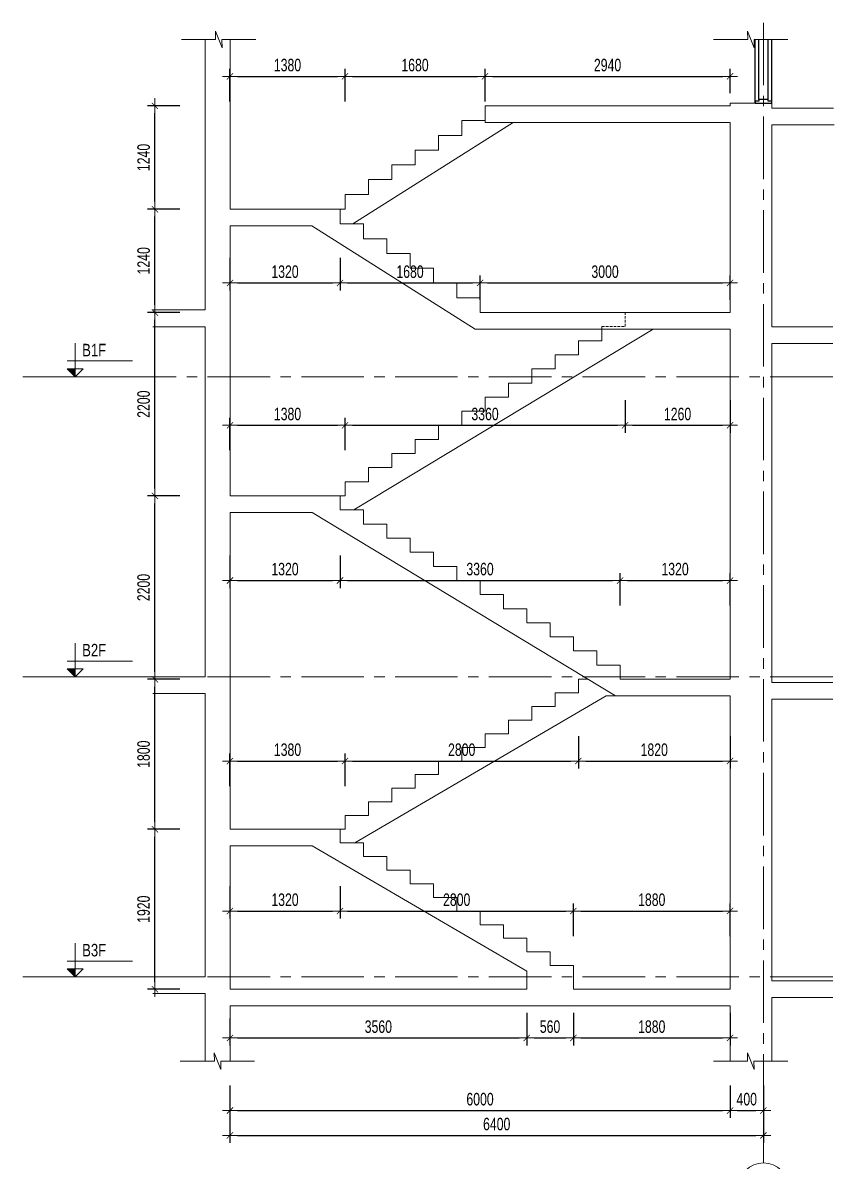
# Model space of a CAD drawing. Header units: millimetres. Extents: x -179076 to 254975, y -18667 to 296191.
# Drawn here: x 26653 to 36389, y 61098 to 74758 of the extents above; entities that cross this region are included whole.
import ezdxf
from ezdxf.enums import TextEntityAlignment as Align

# ---------------------------------------------------------------- set-up
doc = ezdxf.new("R2010")
doc.units = ezdxf.units.MM
doc.linetypes.add('CENTER2', pattern=[1.125, 0.75, -0.125, 0.125, -0.125])
doc.linetypes.add('HIDDEN2', pattern=[4.7625, 3.175, -1.5875])
doc.layers.get('0').update_dxf_attribs({"lineweight": 20})
doc.layers.get('Defpoints').update_dxf_attribs({"color": 151, "lineweight": 9})
doc.layers.add('A-DOOR', color=4, linetype='Continuous')
for name, color, linetype, lineweight in [('NDC_S_ANNO', 7, 'Continuous', 20), ('NDC_S_AXIS', 5, 'CENTER2', 13), ('NDC_S_CONTINUOUS', 3, 'Continuous', 20), ('NDC_S_DIM', 1, 'Continuous', 15), ('NDC_S_HIDDEN', 8, 'HIDDEN2', 13), ('NDC_S_SLAB', 2, 'Continuous', 20), ('NDC_S_SYMBOL', 1, 'Continuous', 15), ('NDC_S_TEXT SYMBOL', 7, 'Continuous', 20), ('NDC_S_VN TEXT', 7, 'Continuous', 20)]:
    doc.layers.add(name, color=color, linetype=linetype, lineweight=lineweight)
doc.styles.add('NDC_ANNO', font='', dxfattribs={"width": 0.8})
doc.styles.add('NDC_DIM', font='', dxfattribs={"width": 0.75})
doc.styles.get('NDC_ANNO').set_extended_font_data('Dotum')
doc.styles.get('NDC_DIM').set_extended_font_data('Dotum')
doc.dimstyles.new('NDC_dim_60', dxfattribs={"dimscale": 60, "dimtxt": 2.5, "dimasz": 1.5, "dimexe": 1.5, "dimexo": 2.5, "dimgap": 1, "dimtad": 1, "dimdec": 0, "dimzin": 0, "dimdsep": 46, "dimtxsty": 'NDC_DIM', "dimblk": 'DIMMARK', "dimcen": 0.09, "dimdle": 1.2, "dimclrd": 1, "dimclre": 1, "dimclrt": 3, "dimadec": 0, "dimazin": 0, "dimtfac": 1, "dimtdec": 0, "dimtix": 1, "dimtofl": 0, "dimtmove": 0, "dimatfit": 3, "dimfxl": 5, "dimfxlon": 1, "dimtolj": 1, "dimtzin": 0, "dimarcsym": 0})

# ---------------------------------------------------------------- blocks, each defined once
blk = doc.blocks.new('DIMMARK')
at = {"layer": 'NDC_S_DIM', "color": 1}
blk.add_line((-1.5, 0), (1, 0), dxfattribs=at)
at = {"layer": 'NDC_S_DIM', "color": 2, "const_width": 0.1}
blk.add_lwpolyline([(-0.42, -0.42), (0.42, 0.42)], dxfattribs=at)
blk = doc.blocks.new('*D1665')
at = {"layer": 'Defpoints', "color": 0, "transparency": 16777216}
for p in [(29139, 62962), (35139, 62962), (35139, 61707)]:
    blk.add_point(p, dxfattribs=at)
at = {"layer": 'NDC_S_DIM', "color": 1, "lineweight": -2, "transparency": 16777216}
for p, q in [((29139, 62007), (29139, 61617)), ((35139, 62007), (35139, 61617)), ((29229, 61707), (35049, 61707))]:
    blk.add_line(p, q, dxfattribs=at)
at = {"layer": 'NDC_S_DIM', "color": 1, "lineweight": -2, "transparency": 16777216, "xscale": 90, "yscale": 90, "zscale": 90, "rotation": 180}
blk.add_blockref('DIMMARK', (29139, 61707), dxfattribs=at)
at = {"layer": 'NDC_S_DIM', "color": 1, "lineweight": -2, "transparency": 16777216, "xscale": 90, "yscale": 90, "zscale": 90}
blk.add_blockref('DIMMARK', (35139, 61707), dxfattribs=at)
at = {"layer": 'NDC_S_DIM', "color": 3, "transparency": 16777216, "insert": (32139, 61842), "char_height": 150, "attachment_point": 5, "style": 'NDC_DIM'}
blk.add_mtext('\\A1;6000', dxfattribs=at)
blk = doc.blocks.new('*D1666')
at = {"layer": 'Defpoints', "color": 0, "transparency": 16777216}
for p in [(35539, 63312), (35139, 62962), (35539, 61707)]:
    blk.add_point(p, dxfattribs=at)
at = {"layer": 'NDC_S_DIM', "color": 1, "lineweight": -2, "transparency": 16777216}
for p, q in [((35139, 62007), (35139, 61617)), ((35539, 62007), (35539, 61617)), ((35229, 61707), (35449, 61707))]:
    blk.add_line(p, q, dxfattribs=at)
at = {"layer": 'NDC_S_DIM', "color": 1, "lineweight": -2, "transparency": 16777216, "xscale": 90, "yscale": 90, "zscale": 90, "rotation": 180}
blk.add_blockref('DIMMARK', (35139, 61707), dxfattribs=at)
at = {"layer": 'NDC_S_DIM', "color": 1, "lineweight": -2, "transparency": 16777216, "xscale": 90, "yscale": 90, "zscale": 90}
blk.add_blockref('DIMMARK', (35539, 61707), dxfattribs=at)
at = {"layer": 'NDC_S_DIM', "color": 3, "transparency": 16777216, "insert": (35339, 61842), "char_height": 150, "attachment_point": 5, "style": 'NDC_DIM'}
blk.add_mtext('\\A1;400', dxfattribs=at)
blk = doc.blocks.new('*D1667')
at = {"layer": 'Defpoints', "color": 0, "transparency": 16777216}
for p in [(35539, 63312), (29139, 62962), (35539, 61408)]:
    blk.add_point(p, dxfattribs=at)
at = {"layer": 'NDC_S_DIM', "color": 1, "lineweight": -2, "transparency": 16777216}
for p, q in [((29139, 61708), (29139, 61318)), ((35539, 61708), (35539, 61318)), ((29229, 61408), (35449, 61408))]:
    blk.add_line(p, q, dxfattribs=at)
at = {"layer": 'NDC_S_DIM', "color": 1, "lineweight": -2, "transparency": 16777216, "xscale": 90, "yscale": 90, "zscale": 90, "rotation": 180}
blk.add_blockref('DIMMARK', (29139, 61408), dxfattribs=at)
at = {"layer": 'NDC_S_DIM', "color": 1, "lineweight": -2, "transparency": 16777216, "xscale": 90, "yscale": 90, "zscale": 90}
blk.add_blockref('DIMMARK', (35539, 61408), dxfattribs=at)
at = {"layer": 'NDC_S_DIM', "color": 3, "transparency": 16777216, "insert": (32339, 61543), "char_height": 150, "attachment_point": 5, "style": 'NDC_DIM'}
blk.add_mtext('\\A1;6400', dxfattribs=at)
blk = doc.blocks.new('*U187')
at = {"layer": 'NDC_S_SYMBOL'}
blk.add_line((0, 5), (0, 9), dxfattribs=at)
blk.add_circle((0, 0), 5, dxfattribs=at)
at = {"layer": 'NDC_S_TEXT SYMBOL', "color": 7, "style": 'NDC_ANNO', "width": 0.8}
blk.add_attdef('GRID', text='', height=4, dxfattribs=at).set_placement((0, 0), align=Align.MIDDLE)
blk = doc.blocks.new('*D1668')
at = {"layer": 'Defpoints', "color": 0, "transparency": 16777216}
for p in [(30459, 65082), (29139, 64882), (30459, 64100)]:
    blk.add_point(p, dxfattribs=at)
at = {"layer": 'NDC_S_DIM', "color": 1, "lineweight": -2, "transparency": 16777216}
for p, q in [((29139, 64400), (29139, 64010)), ((30459, 64400), (30459, 64010)), ((29229, 64100), (30369, 64100))]:
    blk.add_line(p, q, dxfattribs=at)
at = {"layer": 'NDC_S_DIM', "color": 1, "lineweight": -2, "transparency": 16777216, "xscale": 90, "yscale": 90, "zscale": 90, "rotation": 180}
blk.add_blockref('DIMMARK', (29139, 64100), dxfattribs=at)
at = {"layer": 'NDC_S_DIM', "color": 1, "lineweight": -2, "transparency": 16777216, "xscale": 90, "yscale": 90, "zscale": 90}
blk.add_blockref('DIMMARK', (30459, 64100), dxfattribs=at)
at = {"layer": 'NDC_S_DIM', "color": 3, "transparency": 16777216, "insert": (29799, 64235), "char_height": 150, "attachment_point": 5, "style": 'NDC_DIM'}
blk.add_mtext('\\A1;1320', dxfattribs=at)
blk = doc.blocks.new('*D1669')
at = {"layer": 'Defpoints', "color": 0, "transparency": 16777216}
for p in [(30459, 65082), (33259, 64100), (33259, 63162)]:
    blk.add_point(p, dxfattribs=at)
at = {"layer": 'NDC_S_DIM', "color": 1, "lineweight": -2, "transparency": 16777216}
for p, q in [((30459, 64400), (30459, 64010)), ((30549, 64100), (33169, 64100)), ((33259, 63800), (33259, 64190))]:
    blk.add_line(p, q, dxfattribs=at)
at = {"layer": 'NDC_S_DIM', "color": 1, "lineweight": -2, "transparency": 16777216, "xscale": 90, "yscale": 90, "zscale": 90, "rotation": 180}
blk.add_blockref('DIMMARK', (30459, 64100), dxfattribs=at)
at = {"layer": 'NDC_S_DIM', "color": 1, "lineweight": -2, "transparency": 16777216, "xscale": 90, "yscale": 90, "zscale": 90}
blk.add_blockref('DIMMARK', (33259, 64100), dxfattribs=at)
at = {"layer": 'NDC_S_DIM', "color": 3, "transparency": 16777216, "insert": (31859, 64235), "char_height": 150, "attachment_point": 5, "style": 'NDC_DIM'}
blk.add_mtext('\\A1;2800', dxfattribs=at)
blk = doc.blocks.new('*D1670')
at = {"layer": 'Defpoints', "color": 0, "transparency": 16777216}
for p in [(35139, 64100), (33259, 63162), (35139, 63162)]:
    blk.add_point(p, dxfattribs=at)
at = {"layer": 'NDC_S_DIM', "color": 1, "lineweight": -2, "transparency": 16777216}
for p, q in [((33259, 63800), (33259, 64190)), ((33349, 64100), (35049, 64100)), ((35139, 63800), (35139, 64190))]:
    blk.add_line(p, q, dxfattribs=at)
at = {"layer": 'NDC_S_DIM', "color": 1, "lineweight": -2, "transparency": 16777216, "xscale": 90, "yscale": 90, "zscale": 90, "rotation": 180}
blk.add_blockref('DIMMARK', (33259, 64100), dxfattribs=at)
at = {"layer": 'NDC_S_DIM', "color": 1, "lineweight": -2, "transparency": 16777216, "xscale": 90, "yscale": 90, "zscale": 90}
blk.add_blockref('DIMMARK', (35139, 64100), dxfattribs=at)
at = {"layer": 'NDC_S_DIM', "color": 3, "transparency": 16777216, "insert": (34199, 64235), "char_height": 150, "attachment_point": 5, "style": 'NDC_DIM'}
blk.add_mtext('\\A1;1880', dxfattribs=at)
blk = doc.blocks.new('*D1671')
at = {"layer": 'Defpoints', "color": 0, "transparency": 16777216}
for p in [(32699, 63162), (29139, 62962), (32699, 62577)]:
    blk.add_point(p, dxfattribs=at)
at = {"layer": 'NDC_S_DIM', "color": 1, "lineweight": -2, "transparency": 16777216}
for p, q in [((32699, 62877), (32699, 62487)), ((29139, 62812), (29139, 62487)), ((29229, 62577), (32609, 62577))]:
    blk.add_line(p, q, dxfattribs=at)
at = {"layer": 'NDC_S_DIM', "color": 1, "lineweight": -2, "transparency": 16777216, "xscale": 90, "yscale": 90, "zscale": 90, "rotation": 180}
blk.add_blockref('DIMMARK', (29139, 62577), dxfattribs=at)
at = {"layer": 'NDC_S_DIM', "color": 1, "lineweight": -2, "transparency": 16777216, "xscale": 90, "yscale": 90, "zscale": 90}
blk.add_blockref('DIMMARK', (32699, 62577), dxfattribs=at)
at = {"layer": 'NDC_S_DIM', "color": 3, "transparency": 16777216, "insert": (30919, 62712), "char_height": 150, "attachment_point": 5, "style": 'NDC_DIM'}
blk.add_mtext('\\A1;3560', dxfattribs=at)
blk = doc.blocks.new('*D1672')
at = {"layer": 'Defpoints', "color": 0, "transparency": 16777216}
for p in [(32699, 63162), (33259, 63162), (33259, 62577)]:
    blk.add_point(p, dxfattribs=at)
at = {"layer": 'NDC_S_DIM', "color": 1, "lineweight": -2, "transparency": 16777216}
for p, q in [((32699, 62877), (32699, 62487)), ((33259, 62877), (33259, 62487)), ((32789, 62577), (33169, 62577))]:
    blk.add_line(p, q, dxfattribs=at)
at = {"layer": 'NDC_S_DIM', "color": 1, "lineweight": -2, "transparency": 16777216, "xscale": 90, "yscale": 90, "zscale": 90, "rotation": 180}
blk.add_blockref('DIMMARK', (32699, 62577), dxfattribs=at)
at = {"layer": 'NDC_S_DIM', "color": 1, "lineweight": -2, "transparency": 16777216, "xscale": 90, "yscale": 90, "zscale": 90}
blk.add_blockref('DIMMARK', (33259, 62577), dxfattribs=at)
at = {"layer": 'NDC_S_DIM', "color": 3, "transparency": 16777216, "insert": (32979, 62712), "char_height": 150, "attachment_point": 5, "style": 'NDC_DIM'}
blk.add_mtext('\\A1;560', dxfattribs=at)
blk = doc.blocks.new('*D1673')
at = {"layer": 'Defpoints', "color": 0, "transparency": 16777216}
for p in [(33259, 63162), (35139, 63162), (35139, 62577)]:
    blk.add_point(p, dxfattribs=at)
at = {"layer": 'NDC_S_DIM', "color": 1, "lineweight": -2, "transparency": 16777216}
for p, q in [((33259, 62877), (33259, 62487)), ((35139, 62877), (35139, 62487)), ((33349, 62577), (35049, 62577))]:
    blk.add_line(p, q, dxfattribs=at)
at = {"layer": 'NDC_S_DIM', "color": 1, "lineweight": -2, "transparency": 16777216, "xscale": 90, "yscale": 90, "zscale": 90, "rotation": 180}
blk.add_blockref('DIMMARK', (33259, 62577), dxfattribs=at)
at = {"layer": 'NDC_S_DIM', "color": 1, "lineweight": -2, "transparency": 16777216, "xscale": 90, "yscale": 90, "zscale": 90}
blk.add_blockref('DIMMARK', (35139, 62577), dxfattribs=at)
at = {"layer": 'NDC_S_DIM', "color": 3, "transparency": 16777216, "insert": (34199, 62712), "char_height": 150, "attachment_point": 5, "style": 'NDC_DIM'}
blk.add_mtext('\\A1;1880', dxfattribs=at)
blk = doc.blocks.new('*D1674')
at = {"layer": 'Defpoints', "color": 0, "transparency": 16777216}
for p in [(30519, 65900), (30519, 65245), (29139, 65082)]:
    blk.add_point(p, dxfattribs=at)
at = {"layer": 'NDC_S_DIM', "color": 1, "lineweight": -2, "transparency": 16777216}
for p, q in [((29139, 65600), (29139, 65990)), ((30519, 65600), (30519, 65990)), ((29229, 65900), (30429, 65900))]:
    blk.add_line(p, q, dxfattribs=at)
at = {"layer": 'NDC_S_DIM', "color": 1, "lineweight": -2, "transparency": 16777216, "xscale": 90, "yscale": 90, "zscale": 90, "rotation": 180}
blk.add_blockref('DIMMARK', (29139, 65900), dxfattribs=at)
at = {"layer": 'NDC_S_DIM', "color": 1, "lineweight": -2, "transparency": 16777216, "xscale": 90, "yscale": 90, "zscale": 90}
blk.add_blockref('DIMMARK', (30519, 65900), dxfattribs=at)
at = {"layer": 'NDC_S_DIM', "color": 3, "transparency": 16777216, "insert": (29829, 66035), "char_height": 150, "attachment_point": 5, "style": 'NDC_DIM'}
blk.add_mtext('\\A1;1380', dxfattribs=at)
blk = doc.blocks.new('*D1675')
at = {"layer": 'Defpoints', "color": 0, "transparency": 16777216}
for p in [(33319, 66882), (33319, 65900), (30519, 65245)]:
    blk.add_point(p, dxfattribs=at)
at = {"layer": 'NDC_S_DIM', "color": 1, "lineweight": -2, "transparency": 16777216}
for p, q in [((33319, 66200), (33319, 65810)), ((30519, 65600), (30519, 65990)), ((30609, 65900), (33229, 65900))]:
    blk.add_line(p, q, dxfattribs=at)
at = {"layer": 'NDC_S_DIM', "color": 1, "lineweight": -2, "transparency": 16777216, "xscale": 90, "yscale": 90, "zscale": 90, "rotation": 180}
blk.add_blockref('DIMMARK', (30519, 65900), dxfattribs=at)
at = {"layer": 'NDC_S_DIM', "color": 1, "lineweight": -2, "transparency": 16777216, "xscale": 90, "yscale": 90, "zscale": 90}
blk.add_blockref('DIMMARK', (33319, 65900), dxfattribs=at)
at = {"layer": 'NDC_S_DIM', "color": 3, "transparency": 16777216, "insert": (31919, 66035), "char_height": 150, "attachment_point": 5, "style": 'NDC_DIM'}
blk.add_mtext('\\A1;2800', dxfattribs=at)
blk = doc.blocks.new('*D1676')
at = {"layer": 'Defpoints', "color": 0, "transparency": 16777216}
for p in [(33319, 66882), (35139, 66682), (35139, 65900)]:
    blk.add_point(p, dxfattribs=at)
at = {"layer": 'NDC_S_DIM', "color": 1, "lineweight": -2, "transparency": 16777216}
for p, q in [((33319, 66200), (33319, 65810)), ((35139, 66200), (35139, 65810)), ((33409, 65900), (35049, 65900))]:
    blk.add_line(p, q, dxfattribs=at)
at = {"layer": 'NDC_S_DIM', "color": 1, "lineweight": -2, "transparency": 16777216, "xscale": 90, "yscale": 90, "zscale": 90, "rotation": 180}
blk.add_blockref('DIMMARK', (33319, 65900), dxfattribs=at)
at = {"layer": 'NDC_S_DIM', "color": 1, "lineweight": -2, "transparency": 16777216, "xscale": 90, "yscale": 90, "zscale": 90}
blk.add_blockref('DIMMARK', (35139, 65900), dxfattribs=at)
at = {"layer": 'NDC_S_DIM', "color": 3, "transparency": 16777216, "insert": (34229, 66035), "char_height": 150, "attachment_point": 5, "style": 'NDC_DIM'}
blk.add_mtext('\\A1;1820', dxfattribs=at)
blk = doc.blocks.new('*D1677')
at = {"layer": 'Defpoints', "color": 0, "transparency": 16777216}
for p in [(30459, 69082), (29139, 68882), (30459, 68066)]:
    blk.add_point(p, dxfattribs=at)
at = {"layer": 'NDC_S_DIM', "color": 1, "lineweight": -2, "transparency": 16777216}
for p, q in [((29139, 68366), (29139, 67976)), ((30459, 68366), (30459, 67976)), ((29229, 68066), (30369, 68066))]:
    blk.add_line(p, q, dxfattribs=at)
at = {"layer": 'NDC_S_DIM', "color": 1, "lineweight": -2, "transparency": 16777216, "xscale": 90, "yscale": 90, "zscale": 90, "rotation": 180}
blk.add_blockref('DIMMARK', (29139, 68066), dxfattribs=at)
at = {"layer": 'NDC_S_DIM', "color": 1, "lineweight": -2, "transparency": 16777216, "xscale": 90, "yscale": 90, "zscale": 90}
blk.add_blockref('DIMMARK', (30459, 68066), dxfattribs=at)
at = {"layer": 'NDC_S_DIM', "color": 3, "transparency": 16777216, "insert": (29799, 68202), "char_height": 150, "attachment_point": 5, "style": 'NDC_DIM'}
blk.add_mtext('\\A1;1320', dxfattribs=at)
blk = doc.blocks.new('*D1678')
at = {"layer": 'Defpoints', "color": 0, "transparency": 16777216}
for p in [(30459, 69082), (33819, 68066), (33819, 66882)]:
    blk.add_point(p, dxfattribs=at)
at = {"layer": 'NDC_S_DIM', "color": 1, "lineweight": -2, "transparency": 16777216}
for p, q in [((30459, 68366), (30459, 67976)), ((30549, 68066), (33729, 68066)), ((33819, 67766), (33819, 68156))]:
    blk.add_line(p, q, dxfattribs=at)
at = {"layer": 'NDC_S_DIM', "color": 1, "lineweight": -2, "transparency": 16777216, "xscale": 90, "yscale": 90, "zscale": 90, "rotation": 180}
blk.add_blockref('DIMMARK', (30459, 68066), dxfattribs=at)
at = {"layer": 'NDC_S_DIM', "color": 1, "lineweight": -2, "transparency": 16777216, "xscale": 90, "yscale": 90, "zscale": 90}
blk.add_blockref('DIMMARK', (33819, 68066), dxfattribs=at)
at = {"layer": 'NDC_S_DIM', "color": 3, "transparency": 16777216, "insert": (32139, 68202), "char_height": 150, "attachment_point": 5, "style": 'NDC_DIM'}
blk.add_mtext('\\A1;3360', dxfattribs=at)
blk = doc.blocks.new('*D1679')
at = {"layer": 'Defpoints', "color": 0, "transparency": 16777216}
for p in [(35139, 68066), (33819, 66882), (35139, 66882)]:
    blk.add_point(p, dxfattribs=at)
at = {"layer": 'NDC_S_DIM', "color": 1, "lineweight": -2, "transparency": 16777216}
for p, q in [((33819, 67766), (33819, 68156)), ((33909, 68066), (35049, 68066)), ((35139, 67766), (35139, 68156))]:
    blk.add_line(p, q, dxfattribs=at)
at = {"layer": 'NDC_S_DIM', "color": 1, "lineweight": -2, "transparency": 16777216, "xscale": 90, "yscale": 90, "zscale": 90, "rotation": 180}
blk.add_blockref('DIMMARK', (33819, 68066), dxfattribs=at)
at = {"layer": 'NDC_S_DIM', "color": 1, "lineweight": -2, "transparency": 16777216, "xscale": 90, "yscale": 90, "zscale": 90}
blk.add_blockref('DIMMARK', (35139, 68066), dxfattribs=at)
at = {"layer": 'NDC_S_DIM', "color": 3, "transparency": 16777216, "insert": (34479, 68202), "char_height": 150, "attachment_point": 5, "style": 'NDC_DIM'}
blk.add_mtext('\\A1;1320', dxfattribs=at)
blk = doc.blocks.new('*D1680')
at = {"layer": 'Defpoints', "color": 0, "transparency": 16777216}
for p in [(30519, 69928), (30519, 69121), (29139, 69082)]:
    blk.add_point(p, dxfattribs=at)
at = {"layer": 'NDC_S_DIM', "color": 1, "lineweight": -2, "transparency": 16777216}
for p, q in [((29139, 69628), (29139, 70018)), ((30519, 69628), (30519, 70018)), ((29229, 69928), (30429, 69928))]:
    blk.add_line(p, q, dxfattribs=at)
at = {"layer": 'NDC_S_DIM', "color": 1, "lineweight": -2, "transparency": 16777216, "xscale": 90, "yscale": 90, "zscale": 90, "rotation": 180}
blk.add_blockref('DIMMARK', (29139, 69928), dxfattribs=at)
at = {"layer": 'NDC_S_DIM', "color": 1, "lineweight": -2, "transparency": 16777216, "xscale": 90, "yscale": 90, "zscale": 90}
blk.add_blockref('DIMMARK', (30519, 69928), dxfattribs=at)
at = {"layer": 'NDC_S_DIM', "color": 3, "transparency": 16777216, "insert": (29829, 70063), "char_height": 150, "attachment_point": 5, "style": 'NDC_DIM'}
blk.add_mtext('\\A1;1380', dxfattribs=at)
blk = doc.blocks.new('*D1681')
at = {"layer": 'Defpoints', "color": 0, "transparency": 16777216}
for p in [(33879, 71113), (33879, 69928), (30519, 69121)]:
    blk.add_point(p, dxfattribs=at)
at = {"layer": 'NDC_S_DIM', "color": 1, "lineweight": -2, "transparency": 16777216}
for p, q in [((33879, 70228), (33879, 69838)), ((30519, 69628), (30519, 70018)), ((30609, 69928), (33789, 69928))]:
    blk.add_line(p, q, dxfattribs=at)
at = {"layer": 'NDC_S_DIM', "color": 1, "lineweight": -2, "transparency": 16777216, "xscale": 90, "yscale": 90, "zscale": 90, "rotation": 180}
blk.add_blockref('DIMMARK', (30519, 69928), dxfattribs=at)
at = {"layer": 'NDC_S_DIM', "color": 1, "lineweight": -2, "transparency": 16777216, "xscale": 90, "yscale": 90, "zscale": 90}
blk.add_blockref('DIMMARK', (33879, 69928), dxfattribs=at)
at = {"layer": 'NDC_S_DIM', "color": 3, "transparency": 16777216, "insert": (32199, 70063), "char_height": 150, "attachment_point": 5, "style": 'NDC_DIM'}
blk.add_mtext('\\A1;3360', dxfattribs=at)
blk = doc.blocks.new('*D1682')
at = {"layer": 'Defpoints', "color": 0, "transparency": 16777216}
for p in [(33879, 71113), (35139, 71082), (35139, 69928)]:
    blk.add_point(p, dxfattribs=at)
at = {"layer": 'NDC_S_DIM', "color": 1, "lineweight": -2, "transparency": 16777216}
for p, q in [((33879, 70228), (33879, 69838)), ((35139, 70228), (35139, 69838)), ((33969, 69928), (35049, 69928))]:
    blk.add_line(p, q, dxfattribs=at)
at = {"layer": 'NDC_S_DIM', "color": 1, "lineweight": -2, "transparency": 16777216, "xscale": 90, "yscale": 90, "zscale": 90, "rotation": 180}
blk.add_blockref('DIMMARK', (33879, 69928), dxfattribs=at)
at = {"layer": 'NDC_S_DIM', "color": 1, "lineweight": -2, "transparency": 16777216, "xscale": 90, "yscale": 90, "zscale": 90}
blk.add_blockref('DIMMARK', (35139, 69928), dxfattribs=at)
at = {"layer": 'NDC_S_DIM', "color": 3, "transparency": 16777216, "insert": (34509, 70063), "char_height": 150, "attachment_point": 5, "style": 'NDC_DIM'}
blk.add_mtext('\\A1;1260', dxfattribs=at)
blk = doc.blocks.new('*D1683')
at = {"layer": 'Defpoints', "color": 0, "transparency": 16777216}
for p in [(29139, 72522), (30459, 72522), (30459, 71636)]:
    blk.add_point(p, dxfattribs=at)
at = {"layer": 'NDC_S_DIM', "color": 1, "lineweight": -2, "transparency": 16777216}
for p, q in [((29139, 71936), (29139, 71546)), ((30459, 71936), (30459, 71546)), ((29229, 71636), (30369, 71636))]:
    blk.add_line(p, q, dxfattribs=at)
at = {"layer": 'NDC_S_DIM', "color": 1, "lineweight": -2, "transparency": 16777216, "xscale": 90, "yscale": 90, "zscale": 90, "rotation": 180}
blk.add_blockref('DIMMARK', (29139, 71636), dxfattribs=at)
at = {"layer": 'NDC_S_DIM', "color": 1, "lineweight": -2, "transparency": 16777216, "xscale": 90, "yscale": 90, "zscale": 90}
blk.add_blockref('DIMMARK', (30459, 71636), dxfattribs=at)
at = {"layer": 'NDC_S_DIM', "color": 3, "transparency": 16777216, "insert": (29799, 71771), "char_height": 150, "attachment_point": 5, "style": 'NDC_DIM'}
blk.add_mtext('\\A1;1320', dxfattribs=at)
blk = doc.blocks.new('*D1684')
at = {"layer": 'Defpoints', "color": 0, "transparency": 16777216}
for p in [(30459, 72522), (32139, 71636), (32139, 71282)]:
    blk.add_point(p, dxfattribs=at)
at = {"layer": 'NDC_S_DIM', "color": 1, "lineweight": -2, "transparency": 16777216}
for p, q in [((30459, 71936), (30459, 71546)), ((32139, 71432), (32139, 71726)), ((30549, 71636), (32049, 71636))]:
    blk.add_line(p, q, dxfattribs=at)
at = {"layer": 'NDC_S_DIM', "color": 1, "lineweight": -2, "transparency": 16777216, "xscale": 90, "yscale": 90, "zscale": 90, "rotation": 180}
blk.add_blockref('DIMMARK', (30459, 71636), dxfattribs=at)
at = {"layer": 'NDC_S_DIM', "color": 1, "lineweight": -2, "transparency": 16777216, "xscale": 90, "yscale": 90, "zscale": 90}
blk.add_blockref('DIMMARK', (32139, 71636), dxfattribs=at)
at = {"layer": 'NDC_S_DIM', "color": 3, "transparency": 16777216, "insert": (31299, 71771), "char_height": 150, "attachment_point": 5, "style": 'NDC_DIM'}
blk.add_mtext('\\A1;1680', dxfattribs=at)
blk = doc.blocks.new('*D1685')
at = {"layer": 'Defpoints', "color": 0, "transparency": 16777216}
for p in [(35139, 71636), (32139, 71282), (35139, 71282)]:
    blk.add_point(p, dxfattribs=at)
at = {"layer": 'NDC_S_DIM', "color": 1, "lineweight": -2, "transparency": 16777216}
for p, q in [((32139, 71432), (32139, 71726)), ((35139, 71432), (35139, 71726)), ((32229, 71636), (35049, 71636))]:
    blk.add_line(p, q, dxfattribs=at)
at = {"layer": 'NDC_S_DIM', "color": 1, "lineweight": -2, "transparency": 16777216, "xscale": 90, "yscale": 90, "zscale": 90, "rotation": 180}
blk.add_blockref('DIMMARK', (32139, 71636), dxfattribs=at)
at = {"layer": 'NDC_S_DIM', "color": 1, "lineweight": -2, "transparency": 16777216, "xscale": 90, "yscale": 90, "zscale": 90}
blk.add_blockref('DIMMARK', (35139, 71636), dxfattribs=at)
at = {"layer": 'NDC_S_DIM', "color": 3, "transparency": 16777216, "insert": (33639, 71771), "char_height": 150, "attachment_point": 5, "style": 'NDC_DIM'}
blk.add_mtext('\\A1;3000', dxfattribs=at)
blk = doc.blocks.new('*D1686')
at = {"layer": 'Defpoints', "color": 0, "transparency": 16777216}
for p in [(30519, 74115), (30519, 72610), (29139, 72522)]:
    blk.add_point(p, dxfattribs=at)
at = {"layer": 'NDC_S_DIM', "color": 1, "lineweight": -2, "transparency": 16777216}
for p, q in [((29139, 73815), (29139, 74205)), ((30519, 73815), (30519, 74205)), ((29229, 74115), (30429, 74115))]:
    blk.add_line(p, q, dxfattribs=at)
at = {"layer": 'NDC_S_DIM', "color": 1, "lineweight": -2, "transparency": 16777216, "xscale": 90, "yscale": 90, "zscale": 90, "rotation": 180}
blk.add_blockref('DIMMARK', (29139, 74115), dxfattribs=at)
at = {"layer": 'NDC_S_DIM', "color": 1, "lineweight": -2, "transparency": 16777216, "xscale": 90, "yscale": 90, "zscale": 90}
blk.add_blockref('DIMMARK', (30519, 74115), dxfattribs=at)
at = {"layer": 'NDC_S_DIM', "color": 3, "transparency": 16777216, "insert": (29829, 74250), "char_height": 150, "attachment_point": 5, "style": 'NDC_DIM'}
blk.add_mtext('\\A1;1380', dxfattribs=at)
blk = doc.blocks.new('*D1687')
at = {"layer": 'Defpoints', "color": 0, "transparency": 16777216}
for p in [(32199, 74115), (32199, 73585), (30519, 72610)]:
    blk.add_point(p, dxfattribs=at)
at = {"layer": 'NDC_S_DIM', "color": 1, "lineweight": -2, "transparency": 16777216}
for p, q in [((30519, 73815), (30519, 74205)), ((32199, 73815), (32199, 74205)), ((30609, 74115), (32109, 74115))]:
    blk.add_line(p, q, dxfattribs=at)
at = {"layer": 'NDC_S_DIM', "color": 1, "lineweight": -2, "transparency": 16777216, "xscale": 90, "yscale": 90, "zscale": 90, "rotation": 180}
blk.add_blockref('DIMMARK', (30519, 74115), dxfattribs=at)
at = {"layer": 'NDC_S_DIM', "color": 1, "lineweight": -2, "transparency": 16777216, "xscale": 90, "yscale": 90, "zscale": 90}
blk.add_blockref('DIMMARK', (32199, 74115), dxfattribs=at)
at = {"layer": 'NDC_S_DIM', "color": 3, "transparency": 16777216, "insert": (31359, 74250), "char_height": 150, "attachment_point": 5, "style": 'NDC_DIM'}
blk.add_mtext('\\A1;1680', dxfattribs=at)
blk = doc.blocks.new('*D1688')
at = {"layer": 'Defpoints', "color": 0, "transparency": 16777216}
for p in [(35139, 74115), (35139, 73762), (32199, 73585)]:
    blk.add_point(p, dxfattribs=at)
at = {"layer": 'NDC_S_DIM', "color": 1, "lineweight": -2, "transparency": 16777216}
for p, q in [((32199, 73815), (32199, 74205)), ((35139, 73912), (35139, 74205)), ((32289, 74115), (35049, 74115))]:
    blk.add_line(p, q, dxfattribs=at)
at = {"layer": 'NDC_S_DIM', "color": 1, "lineweight": -2, "transparency": 16777216, "xscale": 90, "yscale": 90, "zscale": 90, "rotation": 180}
blk.add_blockref('DIMMARK', (32199, 74115), dxfattribs=at)
at = {"layer": 'NDC_S_DIM', "color": 1, "lineweight": -2, "transparency": 16777216, "xscale": 90, "yscale": 90, "zscale": 90}
blk.add_blockref('DIMMARK', (35139, 74115), dxfattribs=at)
at = {"layer": 'NDC_S_DIM', "color": 3, "transparency": 16777216, "insert": (33669, 74250), "char_height": 150, "attachment_point": 5, "style": 'NDC_DIM'}
blk.add_mtext('\\A1;2940', dxfattribs=at)
blk = doc.blocks.new('kata_block_CT')
at = {"layer": 'NDC_S_ANNO'}
blk.add_hatch(color=3, dxfattribs=at).paths.add_polyline_path([(0, 1.6), (-1.61, 1.6), (0, 0)])
at = {"layer": 'NDC_S_ANNO', "ltscale": 50}
h = blk.add_hatch(dxfattribs=at)
h.set_pattern_fill('ANSI31', color=256, scale=1.406, style=0)
h.paths.add_polyline_path([(0, 1.6), (0, 0), (1.61, 1.6)])
for p, q in [((-1.59, 3.14), (11.47, 3.14)), ((11.56, 0), (-1.64, 0))]:
    blk.add_line(p, q, dxfattribs=at)
for points in [[(0, 6.69), (0, 0)], [(0, 0), (-1.61, 1.6), (0, 1.6)], [(0, 0), (1.61, 1.6), (0, 1.6)]]:
    blk.add_lwpolyline(points, dxfattribs=at)
at = {"layer": 'NDC_S_ANNO', "color": 8, "ltscale": 50}
blk.add_lwpolyline([(0, 0), (-1.61, 1.6), (0, 1.6)], dxfattribs=at)
at = {"layer": 'NDC_S_TEXT SYMBOL', "color": 3, "style": 'NDC_ANNO', "width": 0.8}
blk.add_attdef('CT', (1.41, 4.07), '', height=2.5, dxfattribs=at)
blk = doc.blocks.new('*D2026')
at = {"layer": 'Defpoints', "color": 0, "transparency": 16777216}
for p in [(28238, 65082), (29139, 65082), (29139, 63162)]:
    blk.add_point(p, dxfattribs=at)
at = {"layer": 'NDC_S_DIM', "color": 1, "lineweight": -2, "transparency": 16777216}
for p, q in [((28538, 65082), (28148, 65082)), ((28238, 63252), (28238, 64992)), ((28538, 63162), (28148, 63162))]:
    blk.add_line(p, q, dxfattribs=at)
at = {"layer": 'NDC_S_DIM', "color": 1, "lineweight": -2, "transparency": 16777216, "xscale": 90, "yscale": 90, "zscale": 90}
for p, rotation in [((28238, 65082), 90), ((28238, 63162), 270)]:
    blk.add_blockref('DIMMARK', p, dxfattribs=dict(at, rotation=rotation))
at = {"layer": 'NDC_S_DIM', "color": 3, "transparency": 16777216, "insert": (28103, 64122), "char_height": 150, "attachment_point": 5, "rotation": 90, "style": 'NDC_DIM'}
blk.add_mtext('\\A1;1920', dxfattribs=at)
blk = doc.blocks.new('*D2027')
at = {"layer": 'Defpoints', "color": 0, "transparency": 16777216}
for p in [(28238, 66882), (33819, 66882), (29139, 65082)]:
    blk.add_point(p, dxfattribs=at)
at = {"layer": 'NDC_S_DIM', "color": 1, "lineweight": -2, "transparency": 16777216}
for p, q in [((28538, 66882), (28148, 66882)), ((28238, 65172), (28238, 66792)), ((28538, 65082), (28148, 65082))]:
    blk.add_line(p, q, dxfattribs=at)
at = {"layer": 'NDC_S_DIM', "color": 1, "lineweight": -2, "transparency": 16777216, "xscale": 90, "yscale": 90, "zscale": 90}
for p, rotation in [((28238, 66882), 90), ((28238, 65082), 270)]:
    blk.add_blockref('DIMMARK', p, dxfattribs=dict(at, rotation=rotation))
at = {"layer": 'NDC_S_DIM', "color": 3, "transparency": 16777216, "insert": (28103, 65982), "char_height": 150, "attachment_point": 5, "rotation": 90, "style": 'NDC_DIM'}
blk.add_mtext('\\A1;1800', dxfattribs=at)
blk = doc.blocks.new('*D2028')
at = {"layer": 'Defpoints', "color": 0, "transparency": 16777216}
for p in [(28238, 69082), (30459, 69082), (33819, 66882)]:
    blk.add_point(p, dxfattribs=at)
at = {"layer": 'NDC_S_DIM', "color": 1, "lineweight": -2, "transparency": 16777216}
for p, q in [((28538, 69082), (28148, 69082)), ((28238, 66972), (28238, 68992)), ((28538, 66882), (28148, 66882))]:
    blk.add_line(p, q, dxfattribs=at)
at = {"layer": 'NDC_S_DIM', "color": 1, "lineweight": -2, "transparency": 16777216, "xscale": 90, "yscale": 90, "zscale": 90}
for p, rotation in [((28238, 69082), 90), ((28238, 66882), 270)]:
    blk.add_blockref('DIMMARK', p, dxfattribs=dict(at, rotation=rotation))
at = {"layer": 'NDC_S_DIM', "color": 3, "transparency": 16777216, "insert": (28103, 67982), "char_height": 150, "attachment_point": 5, "rotation": 90, "style": 'NDC_DIM'}
blk.add_mtext('\\A1;2200', dxfattribs=at)
blk = doc.blocks.new('*D2029')
at = {"layer": 'Defpoints', "color": 0, "transparency": 16777216}
for p in [(28238, 71282), (32139, 71282), (30459, 69082)]:
    blk.add_point(p, dxfattribs=at)
at = {"layer": 'NDC_S_DIM', "color": 1, "lineweight": -2, "transparency": 16777216}
for p, q in [((28538, 71282), (28148, 71282)), ((28238, 69172), (28238, 71192)), ((28538, 69082), (28148, 69082))]:
    blk.add_line(p, q, dxfattribs=at)
at = {"layer": 'NDC_S_DIM', "color": 1, "lineweight": -2, "transparency": 16777216, "xscale": 90, "yscale": 90, "zscale": 90}
for p, rotation in [((28238, 71282), 90), ((28238, 69082), 270)]:
    blk.add_blockref('DIMMARK', p, dxfattribs=dict(at, rotation=rotation))
at = {"layer": 'NDC_S_DIM', "color": 3, "transparency": 16777216, "insert": (28103, 70182), "char_height": 150, "attachment_point": 5, "rotation": 90, "style": 'NDC_DIM'}
blk.add_mtext('\\A1;2200', dxfattribs=at)
blk = doc.blocks.new('*D2030')
at = {"layer": 'Defpoints', "color": 0, "transparency": 16777216}
for p in [(28238, 72522), (29139, 72522), (32139, 71282)]:
    blk.add_point(p, dxfattribs=at)
at = {"layer": 'NDC_S_DIM', "color": 1, "lineweight": -2, "transparency": 16777216}
for p, q in [((28538, 72522), (28148, 72522)), ((28238, 71372), (28238, 72432)), ((28538, 71282), (28148, 71282))]:
    blk.add_line(p, q, dxfattribs=at)
at = {"layer": 'NDC_S_DIM', "color": 1, "lineweight": -2, "transparency": 16777216, "xscale": 90, "yscale": 90, "zscale": 90}
for p, rotation in [((28238, 72522), 90), ((28238, 71282), 270)]:
    blk.add_blockref('DIMMARK', p, dxfattribs=dict(at, rotation=rotation))
at = {"layer": 'NDC_S_DIM', "color": 3, "transparency": 16777216, "insert": (28103, 71902), "char_height": 150, "attachment_point": 5, "rotation": 90, "style": 'NDC_DIM'}
blk.add_mtext('\\A1;1240', dxfattribs=at)
blk = doc.blocks.new('*D2031')
at = {"layer": 'Defpoints', "color": 0, "transparency": 16777216}
for p in [(28238, 73762), (32199, 73762), (29139, 72522)]:
    blk.add_point(p, dxfattribs=at)
at = {"layer": 'NDC_S_DIM', "color": 1, "lineweight": -2, "transparency": 16777216}
for p, q in [((28538, 73762), (28148, 73762)), ((28238, 72612), (28238, 73672)), ((28538, 72522), (28148, 72522))]:
    blk.add_line(p, q, dxfattribs=at)
at = {"layer": 'NDC_S_DIM', "color": 1, "lineweight": -2, "transparency": 16777216, "xscale": 90, "yscale": 90, "zscale": 90}
for p, rotation in [((28238, 73762), 90), ((28238, 72522), 270)]:
    blk.add_blockref('DIMMARK', p, dxfattribs=dict(at, rotation=rotation))
at = {"layer": 'NDC_S_DIM', "color": 3, "transparency": 16777216, "insert": (28103, 73142), "char_height": 150, "attachment_point": 5, "rotation": 90, "style": 'NDC_DIM'}
blk.add_mtext('\\A1;1240', dxfattribs=at)

msp = doc.modelspace()

# ---------------------------------------------------------------- linework, layer by layer
at = {"color": 2}
for p, q in [((29139.4, 69081.8), (30459.4, 69081.8)), ((30459.4, 69081.8), (30459.4, 68912.6)), ((30459.4, 68912.6), (30739.4, 68912.6)), ((30739.4, 68912.6), (30739.4, 68743.4)), ((30739.4, 68743.4), (31019.4, 68743.4)), ((31019.4, 68743.4), (31019.4, 68574.1)), ((31019.4, 68574.1), (31299.4, 68574.1)), ((31299.4, 68574.1), (31299.4, 68404.9)), ((31299.4, 68404.9), (31579.4, 68404.9)), ((31579.4, 68404.9), (31579.4, 68235.7)), ((31579.4, 68235.7), (31859.4, 68235.7)), ((31859.4, 68235.7), (31859.4, 68066.4)), ((31859.4, 68066.4), (32139.4, 68066.4)), ((32139.4, 68066.4), (32139.4, 67897.2)), ((32139.4, 67897.2), (32419.4, 67897.2)), ((32419.4, 67897.2), (32419.4, 67728)), ((32419.4, 67728), (32699.4, 67728)), ((32699.4, 67728), (32699.4, 67558.7)), ((32699.4, 67558.7), (32979.4, 67558.7)), ((32979.4, 67558.7), (32979.4, 67389.5)), ((32979.4, 67389.5), (33259.4, 67389.5)), ((33259.4, 67389.5), (33259.4, 67220.3)), ((33259.4, 67220.3), (33539.4, 67220.3)), ((33539.4, 67220.3), (33539.4, 67051.1)), ((33539.4, 67051.1), (33819.4, 67051.1)), ((33819.4, 67051.1), (33819.4, 66881.8)), ((33819.4, 66881.8), (35139.4, 66881.8))]:
    msp.add_line(p, q, dxfattribs=at)
at = {"layer": 'A-DOOR'}
for p, q in [((35439.4, 73791.8), (35439.4, 74558.9)), ((35484.4, 73836.8), (35484.4, 74558.9)), ((35594.4, 73836.8), (35594.4, 74558.9)), ((35639.4, 73791.8), (35639.4, 74558.9))]:
    msp.add_line(p, q, dxfattribs=at)
msp.add_lwpolyline([(35639.4, 73791.8), (35639.4, 73816.8), (35594.4, 73816.8), (35594.4, 73836.8), (35484.4, 73836.8), (35484.4, 73816.8), (35439.4, 73816.8), (35439.4, 73791.8)], close=True, dxfattribs=at)
at = {"layer": 'NDC_S_AXIS', "ltscale": 1000}
for p, q in [((35539.4, 74758.2), (35539.4, 61318.4)), ((36370.1, 70511.8), (26652.8, 70511.8)), ((36370.1, 66911.8), (26652.8, 66911.8)), ((36370.1, 63311.8), (26652.8, 63311.8))]:
    msp.add_line(p, q, dxfattribs=at)
at = {"layer": 'NDC_S_CONTINUOUS'}
for p, q in [((30613.5, 72344.7), (32537.4, 73561.8)), ((30626.1, 68912.6), (34215.2, 71081.8))]:
    msp.add_line(p, q, dxfattribs=at)
for points in [[(30459.4, 72521.8), (30519.4, 72521.8), (30519.4, 72699), (30799.4, 72699), (30799.4, 72876.1), (31079.4, 72876.1), (31079.4, 73053.3), (31359.4, 73053.3), (31359.4, 73230.4), (31639.4, 73230.4), (31639.4, 73407.5), (31919.4, 73407.5), (31919.4, 73584.7), (32199.4, 73584.7)], [(30459.4, 69081.8), (30519.4, 69081.8), (30519.4, 69251.1), (30799.4, 69251.1), (30799.4, 69420.3), (31079.4, 69420.3), (31079.4, 69589.5), (31359.4, 69589.5), (31359.4, 69758.7), (31639.4, 69758.7), (31639.4, 69928), (31919.4, 69928), (31919.4, 70097.2), (32199.4, 70097.2), (32199.4, 70266.4), (32479.4, 70266.4), (32479.4, 70435.7), (32759.4, 70435.7), (32759.4, 70604.9), (33039.4, 70604.9), (33039.4, 70774.1), (33319.4, 70774.1), (33319.4, 70943.4), (33599.4, 70943.4), (33599.4, 71081.8)], [(30459.4, 65081.8), (30519.4, 65081.8), (30519.4, 65245.5), (30799.4, 65245.5), (30799.4, 65409.1), (31079.4, 65409.1), (31079.4, 65572.7), (31359.4, 65572.7), (31359.4, 65736.4), (31639.4, 65736.4), (31639.4, 65900), (31919.4, 65900), (31919.4, 66063.6), (32199.4, 66063.6), (32199.4, 66227.3), (32479.4, 66227.3), (32479.4, 66390.9), (32759.4, 66390.9), (32759.4, 66554.5), (33039.4, 66554.5), (33039.4, 66718.2), (33319.4, 66718.2), (33319.4, 66881.8), (33432.8, 66881.8)], [(33763.7, 66681.8), (33653.6, 66681.8), (30635.8, 64918.2)]]:
    msp.add_lwpolyline(points, dxfattribs=at)
at = {"layer": 'NDC_S_HIDDEN', "ltscale": 10}
msp.add_lwpolyline([(33599.4, 71081.8), (33599.4, 71112.6), (33879.4, 71112.6), (33879.4, 71281.8)], dxfattribs=at)
at = {"layer": 'NDC_S_SLAB'}
for p, q in [((28839.4, 74558.9), (28839.4, 71311.8)), ((35139.4, 73761.8), (35139.4, 73791.8)), ((35639.4, 73791.8), (35139.4, 73791.8)), ((32199.4, 73761.8), (35139.4, 73761.8)), ((32199.4, 73761.8), (32199.4, 73561.8)), ((35639.4, 73731.8), (36378.7, 73731.8)), ((32199.4, 73561.8), (35139.4, 73561.8)), ((35139.4, 71281.8), (35139.4, 73561.8)), ((35639.4, 73531.8), (36388.5, 73531.8)), ((29139.4, 69081.8), (29139.4, 72321.8)), ((29139.4, 72321.8), (30121.5, 72321.8)), ((30121.5, 72321.8), (32081.5, 71081.8)), ((28212.2, 71311.8), (28839.4, 71311.8)), ((28212.2, 71111.8), (28839.4, 71111.8)), ((28839.4, 71111.8), (28839.4, 66911.8)), ((32081.5, 71081.8), (35139.4, 71081.8)), ((35139.4, 71081.8), (35139.4, 66881.8)), ((35639.4, 66841.8), (35639.4, 70911.8)), ((29139.4, 65081.8), (29139.4, 68881.8)), ((30123.7, 68881.8, 0), (29139.4, 68881.8, 0)), ((30123.7, 68881.8), (33763.7, 66681.8)), ((28212.2, 66911.8), (28839.4, 66911.8)), ((36370.1, 66841.8), (35639.4, 66841.8)), ((28212.2, 66711.8), (28839.4, 66711.8)), ((28839.4, 66711.8), (28839.4, 63311.8)), ((35139.4, 66681.8), (33763.7, 66681.8)), ((35139.4, 66681.8), (35139.4, 63161.8)), ((35639.4, 63261.8), (35639.4, 66641.8)), ((35639.4, 66641.8), (36370.1, 66641.8)), ((30459.4, 65081.8), (29139.4, 65081.8)), ((30459.4, 65081.8), (29139.4, 65081.8)), ((30459.4, 64918.2), (30459.4, 65081.8)), ((30739.4, 64918.2), (30459.4, 64918.2)), ((30739.4, 64754.5), (30739.4, 64918.2)), ((30125.3, 64881.8), (29139.4, 64881.8)), ((29139.4, 63161.8), (29139.4, 64881.8)), ((32699.4, 63377.4), (30125.3, 64881.8)), ((31019.4, 64754.5), (30739.4, 64754.5)), ((31019.4, 64590.9), (31019.4, 64754.5)), ((31299.4, 64590.9), (31019.4, 64590.9)), ((31299.4, 64427.3), (31299.4, 64590.9)), ((31579.4, 64427.3), (31299.4, 64427.3)), ((31579.4, 64263.6), (31579.4, 64427.3)), ((31859.4, 64263.6), (31579.4, 64263.6)), ((31859.4, 64100), (31859.4, 64263.6)), ((32139.4, 64100), (31859.4, 64100)), ((32139.4, 63936.4), (32139.4, 64100)), ((32419.4, 63936.4), (32139.4, 63936.4)), ((32419.4, 63772.7), (32419.4, 63936.4)), ((32699.4, 63772.7), (32419.4, 63772.7)), ((32699.4, 63609.1), (32699.4, 63772.7)), ((32979.4, 63609.1), (32699.4, 63609.1)), ((32979.4, 63445.5), (32979.4, 63609.1)), ((33259.4, 63445.5), (32979.4, 63445.5)), ((33259.4, 63161.8), (33259.4, 63445.5)), ((28839.4, 63311.8), (28212.2, 63311.8)), ((32699.4, 63161.8), (32699.4, 63377.4)), ((36370.1, 63261.8), (35639.4, 63261.8)), ((28839.4, 63111.8), (28212.2, 63111.8)), ((28839.4, 63111.8), (28212.2, 63111.8)), ((28839.4, 63111.8), (28839.4, 62297.4)), ((32699.4, 63161.8), (29139.4, 63161.8)), ((35139.4, 63161.8), (33259.4, 63161.8)), ((29139.4, 62297.4), (29139.4, 62961.8)), ((35139.4, 62961.8), (29139.4, 62961.8)), ((35139.4, 62961.8), (35139.4, 62297.4))]:
    msp.add_line(p, q, dxfattribs=at)
for points in [[(35139.4, 71281.8), (32139.4, 71281.8), (32139.4, 71459), (31859.4, 71459), (31859.4, 71636.1), (31579.4, 71636.1), (31579.4, 71813.3), (31299.4, 71813.3), (31299.4, 71990.4), (31019.4, 71990.4), (31019.4, 72167.5), (30739.4, 72167.5), (30739.4, 72344.7), (30459.4, 72344.7), (30459.4, 72521.8), (29139.4, 72521.8), (29139.4, 74558.9)], [(35639.4, 73731.8), (35639.4, 73791.8)], [(35639.4, 71111.8), (35639.4, 73531.8)], [(35639.4, 71111.8), (36370.1, 71111.8)], [(35639.4, 70911.8), (36370.1, 70911.8)], [(35639.4, 62297.4), (35639.4, 63061.8), (36370.1, 63061.8)]]:
    msp.add_lwpolyline(points, dxfattribs=at)
at = {"layer": 'NDC_S_SYMBOL', "elevation": 0}
msp.add_lwpolyline([(28556.1, 74558.9), (28965.7, 74558.9), (28963.5, 74658.9), (29043.5, 74458.9), (29041.3, 74558.9), (29447.6, 74558.9)], dxfattribs=at)
at = {"layer": 'NDC_S_SYMBOL'}
for points in [[(34942, 74558.9), (35351.6, 74558.9), (35349.4, 74658.9), (35429.4, 74458.9), (35427.3, 74558.9), (35833.6, 74558.9)], [(28542, 62297.4), (28951.6, 62297.4), (28949.4, 62397.4), (29029.4, 62197.4), (29027.3, 62297.4), (29433.6, 62297.4)], [(34939.3, 62297.4), (35349, 62297.4), (35346.8, 62397.4), (35426.8, 62197.4), (35424.6, 62297.4), (35830.9, 62297.4)]]:
    msp.add_lwpolyline(points, dxfattribs=at)

# ---------------------------------------------------------------- block references
at = {"layer": 'NDC_S_AXIS', "xscale": 60, "yscale": 60, "zscale": 60}
msp.add_blockref('*U187', (35539.4, 60778.4), dxfattribs=at).add_auto_attribs({'GRID': 'Y3'})
at = {"layer": 'NDC_S_VN TEXT', "xscale": 60, "yscale": 60, "zscale": 60}
for p, values in [((27280.9, 70511.8), {'CT': 'B1F'}), ((27280.9, 66911.8), {'CT': 'B2F'}), ((27280.9, 63311.8), {'CT': 'B3F'})]:
    msp.add_blockref('kata_block_CT', p, dxfattribs=at).add_auto_attribs(values)

# ---------------------------------------------------------------- dimensions: what is measured, and where the dimension line sits
at = {"layer": 'NDC_S_DIM'}
for base, p1, p2, picture, middle in [((30519.4, 74114.8), (29139.4, 72521.8), (30519.4, 72610.4), '*D1686', (29829.4, 74249.9)), ((30459.4, 71636.1), (29139.4, 72521.8), (30459.4, 72521.8), '*D1683', (29799.4, 71771.2)), ((30519.4, 69928), (29139.4, 69081.8), (30519.4, 69120.7), '*D1680', (29829.4, 70063.1)), ((30459.4, 68066.4), (29139.4, 68881.8), (30459.4, 69081.8), '*D1677', (29799.4, 68201.5)), ((30519.4, 65900), (29139.4, 65081.8), (30519.4, 65245.5), '*D1674', (29829.4, 66035.1)), ((30459.4, 64100), (29139.4, 64881.8), (30459.4, 65081.8), '*D1668', (29799.4, 64235.1)), ((35539.4, 61408.4), (29139.4, 62961.8), (35539.4, 63311.8), '*D1667', (32339.4, 61543.5)), ((32699.4, 62577.3), (29139.4, 62961.8), (32699.4, 63161.8), '*D1671', (30919.4, 62712.4)), ((35139.4, 61707.2), (29139.4, 62961.8), (35139.4, 62961.8), '*D1665', (32139.4, 61842.3))]:
    dim = msp.add_linear_dim(base=base, p1=p1, p2=p2, dimstyle='NDC_dim_60', dxfattribs=at)
    dim.commit()
    dim.dimension.update_dxf_attribs({"geometry": picture, "text_midpoint": middle})
for base, p1, p2, picture, middle in [((32199.4, 74114.8), (30519.4, 72610.4), (32199.4, 73584.7), '*D1687', (31359.4, 74249.9)), ((35139.4, 74114.8), (32199.4, 73584.7), (35139.4, 73761.8), '*D1688', (33669.4, 74249.9)), ((32139.4, 71636.1), (30459.4, 72521.8), (32139.4, 71281.8), '*D1684', (31299.4, 71771.2)), ((35139.4, 71636.1), (32139.4, 71281.8), (35139.4, 71281.8), '*D1685', (33639.4, 71771.2)), ((33879.4, 69928), (30519.4, 69120.7), (33879.4, 71112.6), '*D1681', (32199.4, 70063.1)), ((35139.4, 69928), (33879.4, 71112.6), (35139.4, 71081.8), '*D1682', (34509.4, 70063.1)), ((33819.4, 68066.4), (30459.4, 69081.8), (33819.4, 66881.8), '*D1678', (32139.4, 68201.5)), ((35139.4, 68066.4), (33819.4, 66881.8), (35139.4, 66881.8), '*D1679', (34479.4, 68201.5)), ((33319.4, 65900), (30519.4, 65245.5), (33319.4, 66881.8), '*D1675', (31919.4, 66035.1)), ((35139.4, 65900), (33319.4, 66881.8), (35139.4, 66681.8), '*D1676', (34229.4, 66035.1)), ((33259.4, 64100), (30459.4, 65081.8), (33259.4, 63161.8), '*D1669', (31859.4, 64235.1)), ((35139.4, 64100), (33259.4, 63161.8), (35139.4, 63161.8), '*D1670', (34199.4, 64235.1)), ((35539.4, 61707.2), (35139.4, 62961.8), (35539.4, 63311.8), '*D1666', (35339.4, 61842.3)), ((33259.4, 62577.3), (32699.4, 63161.8), (33259.4, 63161.8), '*D1672', (32979.4, 62712.4)), ((35139.4, 62577.3), (33259.4, 63161.8), (35139.4, 63161.8), '*D1673', (34199.4, 62712.4))]:
    dim = msp.add_linear_dim(base=base, p1=p1, p2=p2, dimstyle='NDC_dim_60', override={"dimtmove": 1}, dxfattribs=at)
    dim.commit()
    dim.dimension.update_dxf_attribs({"geometry": picture, "text_midpoint": middle})
for base, p1, p2, picture, middle in [((28237.6, 73761.8), (29139.4, 72521.8), (32199.4, 73761.8), '*D2031', (28102.5, 73141.8)), ((28237.6, 72521.8), (32139.4, 71281.8), (29139.4, 72521.8), '*D2030', (28102.5, 71901.8)), ((28237.6, 71281.8), (30459.4, 69081.8), (32139.4, 71281.8), '*D2029', (28102.5, 70181.8)), ((28237.6, 69081.8), (33819.4, 66881.8), (30459.4, 69081.8), '*D2028', (28102.5, 67981.8)), ((28237.6, 66881.8), (29139.4, 65081.8), (33819.4, 66881.8), '*D2027', (28102.5, 65981.8))]:
    dim = msp.add_linear_dim(base=base, p1=p1, p2=p2, angle=90, dimstyle='NDC_dim_60', override={"dimtmove": 1}, dxfattribs=at)
    dim.commit()
    dim.dimension.update_dxf_attribs({"geometry": picture, "text_midpoint": middle})
dim = msp.add_linear_dim(base=(28237.6, 65081.8), p1=(29139.4, 63161.8), p2=(29139.4, 65081.8), angle=90, dimstyle='NDC_dim_60', dxfattribs=at)
dim.commit()
dim.dimension.update_dxf_attribs({"geometry": '*D2026', "text_midpoint": (28102.5, 64121.8)})

doc.saveas('drawing.dxf')
